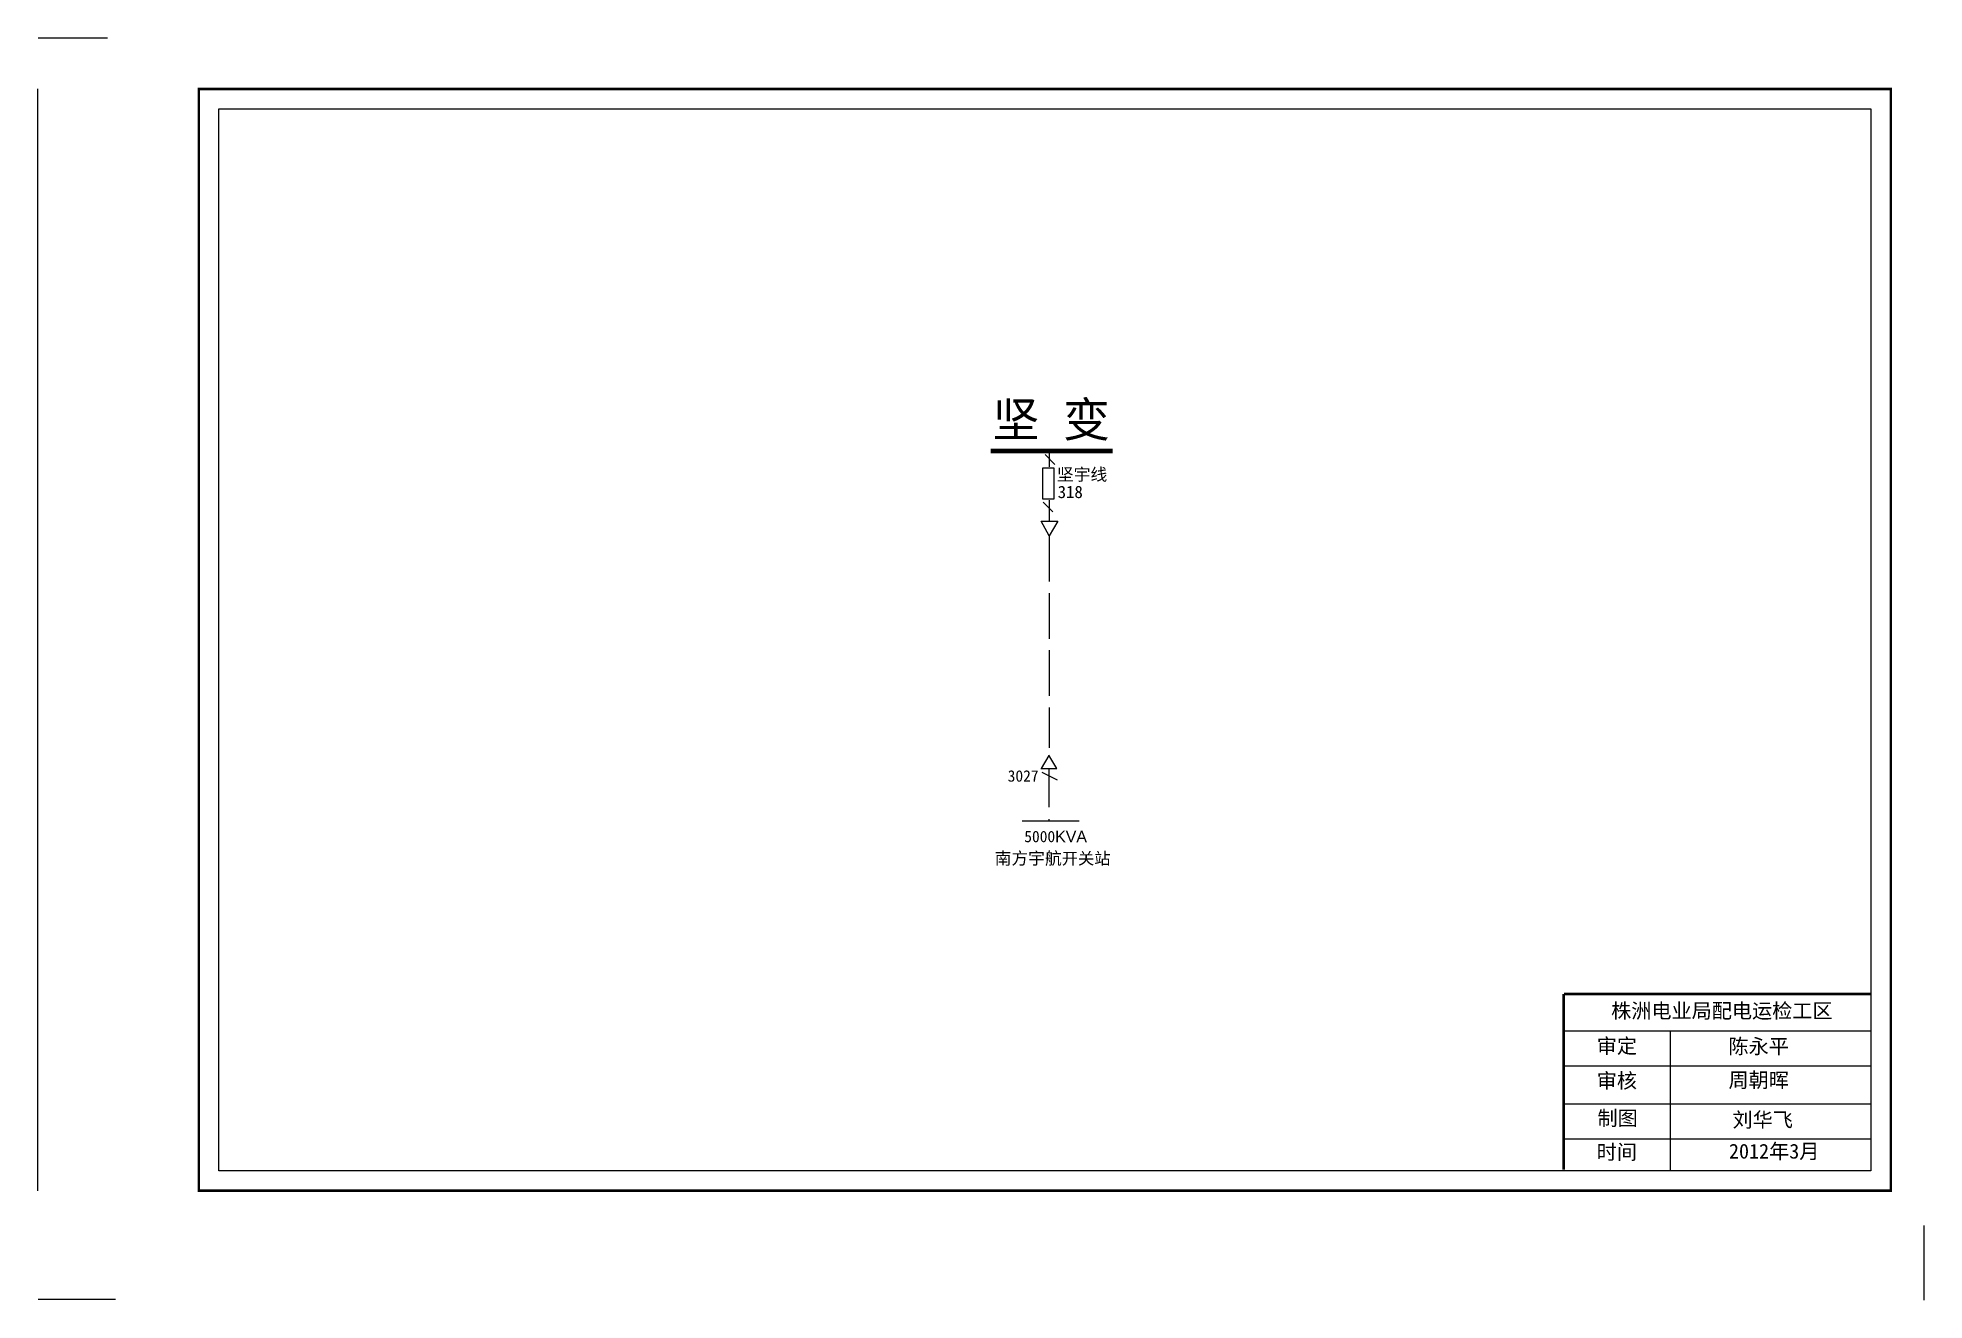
# Model space of a CAD drawing. Extents: x -33 to 351, y -22 to 235.
import ezdxf

# ---------------------------------------------------------------- set-up
doc = ezdxf.new("R2010")
doc.units = 0
doc.header["$LTSCALE"] = 0.774411
doc.linetypes.add('ACAD_ISO02W100', pattern=[15, 12, -3])
doc.linetypes.add('DASHED2', pattern=[9.525, 6.35, -3.175])
doc.layers.get('0').update_dxf_attribs({"linetype": 'CONTINUOUS'})
doc.layers.add('0-RefEdit0', color=7, linetype='CONTINUOUS')
doc.styles.get("Standard").update_dxf_attribs({"font": 'SimSun.ttf', "height": 2.5})
doc.styles.add('字体', font='', dxfattribs={"height": 2.5})
doc.styles.get('字体').set_extended_font_data('楷体_GB2312')

msp = doc.modelspace()

# ---------------------------------------------------------------- linework, layer by layer
at = {"linetype": 'Continuous'}
for p, q in [((-32.47, 234.8), (-18.38, 234.8)), ((-32.56, 0.41), (-32.56, 224.38)), ((174.25, 148.07), (172.27, 150.04)), ((173.82, 138.42), (171.84, 140.4)), ((277.7, 32.9), (340.06, 32.9)), ((299.34, 32.89), (299.34, 4.56)), ((277.7, 25.8), (340.06, 25.8)), ((277.7, 18.05), (340.06, 18.05)), ((277.7, 10.95), (340.06, 10.95)), ((350.98, -21.86), (350.98, -6.68)), ((-32.47, -21.66), (-16.77, -21.66))]:
    msp.add_line(p, q, dxfattribs=at)
at = {"linetype": 'ACAD_ISO02W100'}
msp.add_line((173.11, 147.57), (173.11, 150.66), dxfattribs=at)
at = {"color": 7, "linetype": 'ByBlock'}
msp.add_line((173.14, 136.6), (173.14, 140.81), dxfattribs=at)
at = {"color": 7, "linetype": 'Continuous'}
for p, q in [((173.06, 133.53), (171.42, 136.49)), ((171.42, 136.49), (174.81, 136.49)), ((174.81, 136.49), (173.06, 133.53)), ((171.59, 85.48), (174.72, 83.91))]:
    msp.add_line(p, q, dxfattribs=at)
at = {"color": 7, "linetype": 'ACAD_ISO02W100'}
msp.add_line((173.05, 133.52), (173.05, 90.47), dxfattribs=at)
at = {"color": 7, "linetype": 'DASHED2'}
for p, q in [((173.03, 88.87), (171.42, 86.26)), ((174.59, 86.24), (173.03, 88.94)), ((171.4, 86.22), (174.59, 86.24))]:
    msp.add_line(p, q, dxfattribs=at)
at = {"color": 0, "linetype": 'Continuous'}
msp.add_line((172.98, 86.22), (172.98, 83.36), dxfattribs=at)
at = {"color": 0, "linetype": 'DASHED2'}
msp.add_line((173.03, 83.33), (172.98, 75.66), dxfattribs=at)
at = {"linetype": 'Continuous', "const_width": 0.5}
msp.add_lwpolyline([(0.2, 224.38), (344.18, 224.38), (344.18, 0.41), (0.2, 0.41)], close=True, dxfattribs=at)
at = {"linetype": 'Continuous'}
msp.add_lwpolyline([(4.25, 220.33), (340.13, 220.33), (340.13, 4.46), (4.25, 4.46)], close=True, dxfattribs=at)
at = {"color": 7, "linetype": 'Continuous', "const_width": 1}
msp.add_lwpolyline([(161.18, 150.79), (185.95, 150.79)], dxfattribs=at)
at = {"linetype": 'ACAD_ISO02W100'}
msp.add_lwpolyline([(174.01, 140.96), (171.8, 140.96), (171.8, 147.35), (174.01, 147.35)], close=True, dxfattribs=at)
at = {"linetype": 'Continuous', "const_width": 0.5}
for points in [[(277.66, 40.41), (277.66, 4.68)], [(277.7, 40.41), (340.06, 40.41)]]:
    msp.add_lwpolyline(points, dxfattribs=at)
at = {"layer": '0-RefEdit0', "color": 0, "ltscale": 2}
msp.add_line((167.56, 75.57), (179.17, 75.57), dxfattribs=at)

# ---------------------------------------------------------------- texts
at = {"linetype": 'Continuous', "attachment_point": 1, "style": '字体'}
for s, insert, char_height, width in [('坚 变', (161.55, 160.68), 7, 27.4955), ('株洲电业局配电运检工区', (287.32, 38.49), 3, 82.0179), ('审定', (284.39, 31.34), 3, 23.4615), ('陈永平', (311.18, 31.26), 3, 33.0539), ('审核', (284.39, 24.28), 3, 23.4615), ('周朝晖', (311.18, 24.41), 3, 33.0539), ('制图', (284.55, 16.66), 3, 23.4615), ('刘华飞', (311.99, 16.33), 3, 72), ('时间', (284.39, 9.78), 3, 23.4615), ('2012年3月', (311.27, 9.94), 3, 23.4615)]:
    msp.add_mtext(s, dxfattribs=dict(at, insert=insert, char_height=char_height, width=width))
at = {"color": 0, "linetype": 'Continuous', "char_height": 2.5, "attachment_point": 1}
for s, insert, width in [('坚宇线', (174.64, 147.27), 11.0687), ('318', (174.8, 143.71), 5.6554)]:
    msp.add_mtext(s, dxfattribs=dict(at, insert=insert, width=width))
at = {"color": 0, "linetype": 'DASHED2', "char_height": 2.31, "attachment_point": 1}
for s, insert, width in [('3027', (164.63, 85.88), 8.6577), ('5000{\\fArial|b0|i0|c134|p32;KVA}', (168, 73.57), 14.7554)]:
    msp.add_mtext(s, dxfattribs=dict(at, insert=insert, width=width))
at = {"color": 0, "linetype": 'Continuous', "insert": (161.98, 69.24), "char_height": 2.5, "width": 54.4405, "attachment_point": 1, "style": '字体'}
msp.add_mtext('{\\fSimSun|b0|i0|c134|p2;南方宇航\\H0.9688x;开关站}', dxfattribs=at)

doc.saveas('drawing.dxf')
